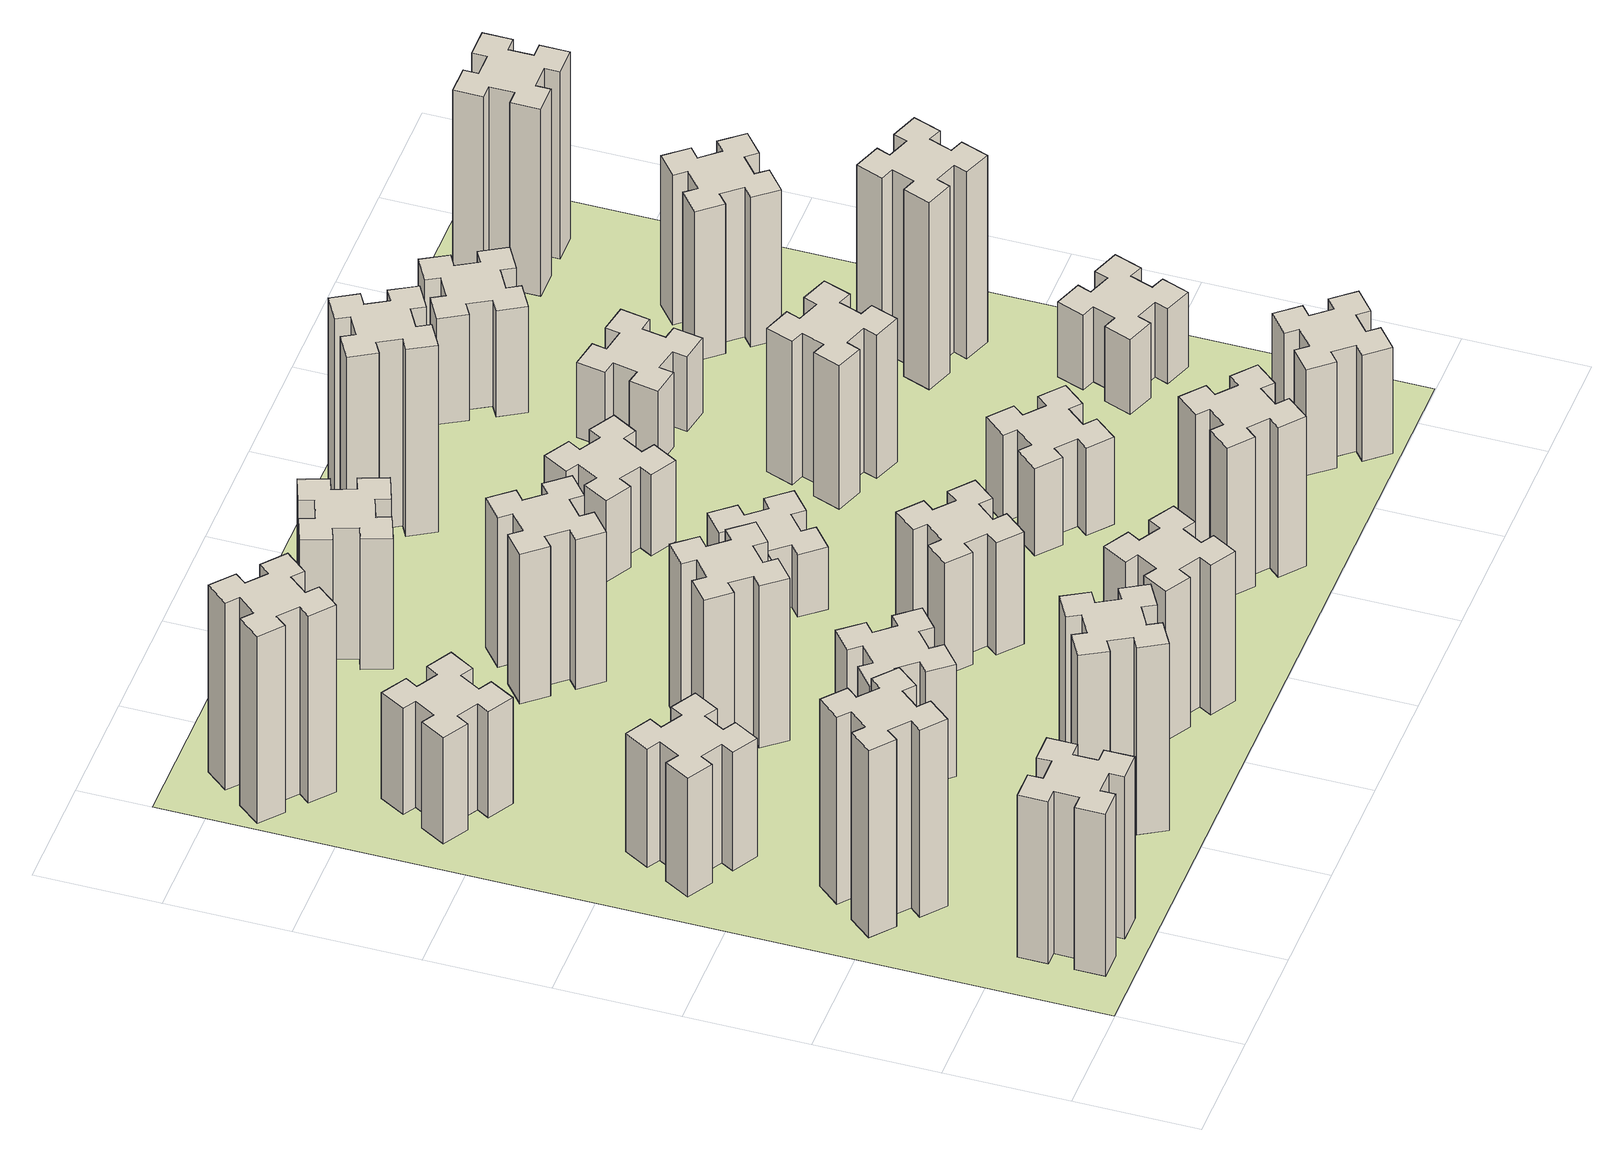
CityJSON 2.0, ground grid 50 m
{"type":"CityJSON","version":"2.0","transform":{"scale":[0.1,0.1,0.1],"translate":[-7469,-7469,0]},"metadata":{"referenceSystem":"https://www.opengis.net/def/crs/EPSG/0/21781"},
"CityObjects":{
"building1":{"type":"Building","attributes":{"class":"1000","function":"1000","usage":"1000","yearOfConstruction":2016,"roofType":"1000","measuredHeight":78,"storeysAboveGround":30,"storeysBelowGround":0},"geometry":[{"type":"Solid","lod":"1","boundaries":[[[[0,1,2,3,4,5,6,7,8,9,10,11,12,13,14,15,16,17,18,19]],[[17,16,20,21]],[[16,15,22,20]],[[15,14,23,22]],[[14,13,24,23]],[[13,12,25,24]],[[12,11,26,25]],[[11,10,27,26]],[[10,9,28,27]],[[9,8,29,28]],[[8,7,30,29]],[[7,6,31,30]],[[6,5,32,31]],[[5,4,33,32]],[[4,3,34,33]],[[3,2,35,34]],[[2,1,36,35]],[[1,0,37,36]],[[0,19,38,37]],[[19,18,39,38]],[[18,17,21,39]],[[24,25,26,27,28,29,30,31,32,33,34,35,36,37,38,39,21,20,22,23]]]]}]},
"building2":{"type":"Building","attributes":{"class":"1000","function":"1000","usage":"1000","yearOfConstruction":2016,"roofType":"1000","measuredHeight":90,"storeysAboveGround":30,"storeysBelowGround":0},"geometry":[{"type":"Solid","lod":"1","boundaries":[[[[40,41,42,43,44,45,46,47,48,49,50,51,52,53,54,55,56,57,58,59]],[[57,56,60,61]],[[56,55,62,60]],[[55,54,63,62]],[[54,53,64,63]],[[53,52,65,64]],[[52,51,66,65]],[[51,50,67,66]],[[50,49,68,67]],[[49,48,69,68]],[[48,47,70,69]],[[47,46,71,70]],[[46,45,72,71]],[[45,44,73,72]],[[44,43,74,73]],[[43,42,75,74]],[[42,41,76,75]],[[41,40,77,76]],[[40,59,78,77]],[[59,58,79,78]],[[58,57,61,79]],[[64,65,66,67,68,69,70,71,72,73,74,75,76,77,78,79,61,60,62,63]]]]}]},
"building3":{"type":"Building","attributes":{"class":"1000","function":"1000","usage":"1000","yearOfConstruction":2016,"roofType":"1000","measuredHeight":57,"storeysAboveGround":30,"storeysBelowGround":0},"geometry":[{"type":"Solid","lod":"1","boundaries":[[[[80,81,82,83,84,85,86,87,88,89,90,91,92,93,94,95,96,97,98,99]],[[97,96,100,101]],[[96,95,102,100]],[[95,94,103,102]],[[94,93,104,103]],[[93,92,105,104]],[[92,91,106,105]],[[91,90,107,106]],[[90,89,108,107]],[[89,88,109,108]],[[88,87,110,109]],[[87,86,111,110]],[[86,85,112,111]],[[85,84,113,112]],[[84,83,114,113]],[[83,82,115,114]],[[82,81,116,115]],[[81,80,117,116]],[[80,99,118,117]],[[99,98,119,118]],[[98,97,101,119]],[[104,105,106,107,108,109,110,111,112,113,114,115,116,117,118,119,101,100,102,103]]]]}]},
"building4":{"type":"Building","attributes":{"class":"1000","function":"1000","usage":"1000","yearOfConstruction":2016,"roofType":"1000","measuredHeight":51,"storeysAboveGround":30,"storeysBelowGround":0},"geometry":[{"type":"Solid","lod":"1","boundaries":[[[[120,121,122,123,124,125,126,127,128,129,130,131,132,133,134,135,136,137,138,139]],[[137,136,140,141]],[[136,135,142,140]],[[135,134,143,142]],[[134,133,144,143]],[[133,132,145,144]],[[132,131,146,145]],[[131,130,147,146]],[[130,129,148,147]],[[129,128,149,148]],[[128,127,150,149]],[[127,126,151,150]],[[126,125,152,151]],[[125,124,153,152]],[[124,123,154,153]],[[123,122,155,154]],[[122,121,156,155]],[[121,120,157,156]],[[120,139,158,157]],[[139,138,159,158]],[[138,137,141,159]],[[144,145,146,147,148,149,150,151,152,153,154,155,156,157,158,159,141,140,142,143]]]]}]},
"building5":{"type":"Building","attributes":{"class":"1000","function":"1000","usage":"1000","yearOfConstruction":2016,"roofType":"1000","measuredHeight":90,"storeysAboveGround":30,"storeysBelowGround":0},"geometry":[{"type":"Solid","lod":"1","boundaries":[[[[160,161,162,163,164,165,166,167,168,169,170,171,172,173,174,175,176,177,178,179]],[[177,176,180,181]],[[176,175,182,180]],[[175,174,183,182]],[[174,173,184,183]],[[173,172,185,184]],[[172,171,186,185]],[[171,170,187,186]],[[170,169,188,187]],[[169,168,189,188]],[[168,167,190,189]],[[167,166,191,190]],[[166,165,192,191]],[[165,164,193,192]],[[164,163,194,193]],[[163,162,195,194]],[[162,161,196,195]],[[161,160,197,196]],[[160,179,198,197]],[[179,178,199,198]],[[178,177,181,199]],[[184,185,186,187,188,189,190,191,192,193,194,195,196,197,198,199,181,180,182,183]]]]}]},
"building6":{"type":"Building","attributes":{"class":"1000","function":"1000","usage":"1000","yearOfConstruction":2016,"roofType":"1000","measuredHeight":90,"storeysAboveGround":30,"storeysBelowGround":0},"geometry":[{"type":"Solid","lod":"1","boundaries":[[[[200,201,202,203,204,205,206,207,208,209,210,211,212,213,214,215,216,217,218,219]],[[217,216,220,221]],[[216,215,222,220]],[[215,214,223,222]],[[214,213,224,223]],[[213,212,225,224]],[[212,211,226,225]],[[211,210,227,226]],[[210,209,228,227]],[[209,208,229,228]],[[208,207,230,229]],[[207,206,231,230]],[[206,205,232,231]],[[205,204,233,232]],[[204,203,234,233]],[[203,202,235,234]],[[202,201,236,235]],[[201,200,237,236]],[[200,219,238,237]],[[219,218,239,238]],[[218,217,221,239]],[[224,225,226,227,228,229,230,231,232,233,234,235,236,237,238,239,221,220,222,223]]]]}]},
"building7":{"type":"Building","attributes":{"class":"1000","function":"1000","usage":"1000","yearOfConstruction":2016,"roofType":"1000","measuredHeight":54,"storeysAboveGround":30,"storeysBelowGround":0},"geometry":[{"type":"Solid","lod":"1","boundaries":[[[[240,241,242,243,244,245,246,247,248,249,250,251,252,253,254,255,256,257,258,259]],[[257,256,260,261]],[[256,255,262,260]],[[255,254,263,262]],[[254,253,264,263]],[[253,252,265,264]],[[252,251,266,265]],[[251,250,267,266]],[[250,249,268,267]],[[249,248,269,268]],[[248,247,270,269]],[[247,246,271,270]],[[246,245,272,271]],[[245,244,273,272]],[[244,243,274,273]],[[243,242,275,274]],[[242,241,276,275]],[[241,240,277,276]],[[240,259,278,277]],[[259,258,279,278]],[[258,257,261,279]],[[264,265,266,267,268,269,270,271,272,273,274,275,276,277,278,279,261,260,262,263]]]]}]},
"building8":{"type":"Building","attributes":{"class":"1000","function":"1000","usage":"1000","yearOfConstruction":2016,"roofType":"1000","measuredHeight":78,"storeysAboveGround":30,"storeysBelowGround":0},"geometry":[{"type":"Solid","lod":"1","boundaries":[[[[280,281,282,283,284,285,286,287,288,289,290,291,292,293,294,295,296,297,298,299]],[[297,296,300,301]],[[296,295,302,300]],[[295,294,303,302]],[[294,293,304,303]],[[293,292,305,304]],[[292,291,306,305]],[[291,290,307,306]],[[290,289,308,307]],[[289,288,309,308]],[[288,287,310,309]],[[287,286,311,310]],[[286,285,312,311]],[[285,284,313,312]],[[284,283,314,313]],[[283,282,315,314]],[[282,281,316,315]],[[281,280,317,316]],[[280,299,318,317]],[[299,298,319,318]],[[298,297,301,319]],[[304,305,306,307,308,309,310,311,312,313,314,315,316,317,318,319,301,300,302,303]]]]}]},
"building9":{"type":"Building","attributes":{"class":"1000","function":"1000","usage":"1000","yearOfConstruction":2016,"roofType":"1000","measuredHeight":72,"storeysAboveGround":30,"storeysBelowGround":0},"geometry":[{"type":"Solid","lod":"1","boundaries":[[[[320,321,322,323,324,325,326,327,328,329,330,331,332,333,334,335,336,337,338,339]],[[337,336,340,341]],[[336,335,342,340]],[[335,334,343,342]],[[334,333,344,343]],[[333,332,345,344]],[[332,331,346,345]],[[331,330,347,346]],[[330,329,348,347]],[[329,328,349,348]],[[328,327,350,349]],[[327,326,351,350]],[[326,325,352,351]],[[325,324,353,352]],[[324,323,354,353]],[[323,322,355,354]],[[322,321,356,355]],[[321,320,357,356]],[[320,339,358,357]],[[339,338,359,358]],[[338,337,341,359]],[[344,345,346,347,348,349,350,351,352,353,354,355,356,357,358,359,341,340,342,343]]]]}]},
"building10":{"type":"Building","attributes":{"class":"1000","function":"1000","usage":"1000","yearOfConstruction":2016,"roofType":"1000","measuredHeight":72,"storeysAboveGround":30,"storeysBelowGround":0},"geometry":[{"type":"Solid","lod":"1","boundaries":[[[[360,361,362,363,364,365,366,367,368,369,370,371,372,373,374,375,376,377,378,379]],[[377,376,380,381]],[[376,375,382,380]],[[375,374,383,382]],[[374,373,384,383]],[[373,372,385,384]],[[372,371,386,385]],[[371,370,387,386]],[[370,369,388,387]],[[369,368,389,388]],[[368,367,390,389]],[[367,366,391,390]],[[366,365,392,391]],[[365,364,393,392]],[[364,363,394,393]],[[363,362,395,394]],[[362,361,396,395]],[[361,360,397,396]],[[360,379,398,397]],[[379,378,399,398]],[[378,377,381,399]],[[384,385,386,387,388,389,390,391,392,393,394,395,396,397,398,399,381,380,382,383]]]]}]},
"building11":{"type":"Building","attributes":{"class":"1000","function":"1000","usage":"1000","yearOfConstruction":2016,"roofType":"1000","measuredHeight":63,"storeysAboveGround":30,"storeysBelowGround":0},"geometry":[{"type":"Solid","lod":"1","boundaries":[[[[400,401,402,403,404,405,406,407,408,409,410,411,412,413,414,415,416,417,418,419]],[[417,416,420,421]],[[416,415,422,420]],[[415,414,423,422]],[[414,413,424,423]],[[413,412,425,424]],[[412,411,426,425]],[[411,410,427,426]],[[410,409,428,427]],[[409,408,429,428]],[[408,407,430,429]],[[407,406,431,430]],[[406,405,432,431]],[[405,404,433,432]],[[404,403,434,433]],[[403,402,435,434]],[[402,401,436,435]],[[401,400,437,436]],[[400,419,438,437]],[[419,418,439,438]],[[418,417,421,439]],[[424,425,426,427,428,429,430,431,432,433,434,435,436,437,438,439,421,420,422,423]]]]}]},
"building12":{"type":"Building","attributes":{"class":"1000","function":"1000","usage":"1000","yearOfConstruction":2016,"roofType":"1000","measuredHeight":54,"storeysAboveGround":30,"storeysBelowGround":0},"geometry":[{"type":"Solid","lod":"1","boundaries":[[[[440,441,442,443,444,445,446,447,448,449,450,451,452,453,454,455,456,457,458,459]],[[457,456,460,461]],[[456,455,462,460]],[[455,454,463,462]],[[454,453,464,463]],[[453,452,465,464]],[[452,451,466,465]],[[451,450,467,466]],[[450,449,468,467]],[[449,448,469,468]],[[448,447,470,469]],[[447,446,471,470]],[[446,445,472,471]],[[445,444,473,472]],[[444,443,474,473]],[[443,442,475,474]],[[442,441,476,475]],[[441,440,477,476]],[[440,459,478,477]],[[459,458,479,478]],[[458,457,461,479]],[[464,465,466,467,468,469,470,471,472,473,474,475,476,477,478,479,461,460,462,463]]]]}]},
"building13":{"type":"Building","attributes":{"class":"1000","function":"1000","usage":"1000","yearOfConstruction":2016,"roofType":"1000","measuredHeight":30,"storeysAboveGround":30,"storeysBelowGround":0},"geometry":[{"type":"Solid","lod":"1","boundaries":[[[[480,481,482,483,484,485,486,487,488,489,490,491,492,493,494,495,496,497,498,499]],[[497,496,500,501]],[[496,495,502,500]],[[495,494,503,502]],[[494,493,504,503]],[[493,492,505,504]],[[492,491,506,505]],[[491,490,507,506]],[[490,489,508,507]],[[489,488,509,508]],[[488,487,510,509]],[[487,486,511,510]],[[486,485,512,511]],[[485,484,513,512]],[[484,483,514,513]],[[483,482,515,514]],[[482,481,516,515]],[[481,480,517,516]],[[480,499,518,517]],[[499,498,519,518]],[[498,497,501,519]],[[504,505,506,507,508,509,510,511,512,513,514,515,516,517,518,519,501,500,502,503]]]]}]},
"building14":{"type":"Building","attributes":{"class":"1000","function":"1000","usage":"1000","yearOfConstruction":2016,"roofType":"1000","measuredHeight":72,"storeysAboveGround":30,"storeysBelowGround":0},"geometry":[{"type":"Solid","lod":"1","boundaries":[[[[520,521,522,523,524,525,526,527,528,529,530,531,532,533,534,535,536,537,538,539]],[[537,536,540,541]],[[536,535,542,540]],[[535,534,543,542]],[[534,533,544,543]],[[533,532,545,544]],[[532,531,546,545]],[[531,530,547,546]],[[530,529,548,547]],[[529,528,549,548]],[[528,527,550,549]],[[527,526,551,550]],[[526,525,552,551]],[[525,524,553,552]],[[524,523,554,553]],[[523,522,555,554]],[[522,521,556,555]],[[521,520,557,556]],[[520,539,558,557]],[[539,538,559,558]],[[538,537,541,559]],[[544,545,546,547,548,549,550,551,552,553,554,555,556,557,558,559,541,540,542,543]]]]}]},
"building15":{"type":"Building","attributes":{"class":"1000","function":"1000","usage":"1000","yearOfConstruction":2016,"roofType":"1000","measuredHeight":39,"storeysAboveGround":30,"storeysBelowGround":0},"geometry":[{"type":"Solid","lod":"1","boundaries":[[[[560,561,562,563,564,565,566,567,568,569,570,571,572,573,574,575,576,577,578,579]],[[577,576,580,581]],[[576,575,582,580]],[[575,574,583,582]],[[574,573,584,583]],[[573,572,585,584]],[[572,571,586,585]],[[571,570,587,586]],[[570,569,588,587]],[[569,568,589,588]],[[568,567,590,589]],[[567,566,591,590]],[[566,565,592,591]],[[565,564,593,592]],[[564,563,594,593]],[[563,562,595,594]],[[562,561,596,595]],[[561,560,597,596]],[[560,579,598,597]],[[579,578,599,598]],[[578,577,581,599]],[[584,585,586,587,588,589,590,591,592,593,594,595,596,597,598,599,581,580,582,583]]]]}]},
"building16":{"type":"Building","attributes":{"class":"1000","function":"1000","usage":"1000","yearOfConstruction":2016,"roofType":"1000","measuredHeight":90,"storeysAboveGround":30,"storeysBelowGround":0},"geometry":[{"type":"Solid","lod":"1","boundaries":[[[[600,601,602,603,604,605,606,607,608,609,610,611,612,613,614,615,616,617,618,619]],[[617,616,620,621]],[[616,615,622,620]],[[615,614,623,622]],[[614,613,624,623]],[[613,612,625,624]],[[612,611,626,625]],[[611,610,627,626]],[[610,609,628,627]],[[609,608,629,628]],[[608,607,630,629]],[[607,606,631,630]],[[606,605,632,631]],[[605,604,633,632]],[[604,603,634,633]],[[603,602,635,634]],[[602,601,636,635]],[[601,600,637,636]],[[600,619,638,637]],[[619,618,639,638]],[[618,617,621,639]],[[624,625,626,627,628,629,630,631,632,633,634,635,636,637,638,639,621,620,622,623]]]]}]},
"building17":{"type":"Building","attributes":{"class":"1000","function":"1000","usage":"1000","yearOfConstruction":2016,"roofType":"1000","measuredHeight":42,"storeysAboveGround":30,"storeysBelowGround":0},"geometry":[{"type":"Solid","lod":"1","boundaries":[[[[640,641,642,643,644,645,646,647,648,649,650,651,652,653,654,655,656,657,658,659]],[[657,656,660,661]],[[656,655,662,660]],[[655,654,663,662]],[[654,653,664,663]],[[653,652,665,664]],[[652,651,666,665]],[[651,650,667,666]],[[650,649,668,667]],[[649,648,669,668]],[[648,647,670,669]],[[647,646,671,670]],[[646,645,672,671]],[[645,644,673,672]],[[644,643,674,673]],[[643,642,675,674]],[[642,641,676,675]],[[641,640,677,676]],[[640,659,678,677]],[[659,658,679,678]],[[658,657,661,679]],[[664,665,666,667,668,669,670,671,672,673,674,675,676,677,678,679,661,660,662,663]]]]}]},
"building18":{"type":"Building","attributes":{"class":"1000","function":"1000","usage":"1000","yearOfConstruction":2016,"roofType":"1000","measuredHeight":69,"storeysAboveGround":30,"storeysBelowGround":0},"geometry":[{"type":"Solid","lod":"1","boundaries":[[[[680,681,682,683,684,685,686,687,688,689,690,691,692,693,694,695,696,697,698,699]],[[697,696,700,701]],[[696,695,702,700]],[[695,694,703,702]],[[694,693,704,703]],[[693,692,705,704]],[[692,691,706,705]],[[691,690,707,706]],[[690,689,708,707]],[[689,688,709,708]],[[688,687,710,709]],[[687,686,711,710]],[[686,685,712,711]],[[685,684,713,712]],[[684,683,714,713]],[[683,682,715,714]],[[682,681,716,715]],[[681,680,717,716]],[[680,699,718,717]],[[699,698,719,718]],[[698,697,701,719]],[[704,705,706,707,708,709,710,711,712,713,714,715,716,717,718,719,701,700,702,703]]]]}]},
"building19":{"type":"Building","attributes":{"class":"1000","function":"1000","usage":"1000","yearOfConstruction":2016,"roofType":"1000","measuredHeight":36,"storeysAboveGround":30,"storeysBelowGround":0},"geometry":[{"type":"Solid","lod":"1","boundaries":[[[[720,721,722,723,724,725,726,727,728,729,730,731,732,733,734,735,736,737,738,739]],[[737,736,740,741]],[[736,735,742,740]],[[735,734,743,742]],[[734,733,744,743]],[[733,732,745,744]],[[732,731,746,745]],[[731,730,747,746]],[[730,729,748,747]],[[729,728,749,748]],[[728,727,750,749]],[[727,726,751,750]],[[726,725,752,751]],[[725,724,753,752]],[[724,723,754,753]],[[723,722,755,754]],[[722,721,756,755]],[[721,720,757,756]],[[720,739,758,757]],[[739,738,759,758]],[[738,737,741,759]],[[744,745,746,747,748,749,750,751,752,753,754,755,756,757,758,759,741,740,742,743]]]]}]},
"building20":{"type":"Building","attributes":{"class":"1000","function":"1000","usage":"1000","yearOfConstruction":2016,"roofType":"1000","measuredHeight":51,"storeysAboveGround":30,"storeysBelowGround":0},"geometry":[{"type":"Solid","lod":"1","boundaries":[[[[760,761,762,763,764,765,766,767,768,769,770,771,772,773,774,775,776,777,778,779]],[[777,776,780,781]],[[776,775,782,780]],[[775,774,783,782]],[[774,773,784,783]],[[773,772,785,784]],[[772,771,786,785]],[[771,770,787,786]],[[770,769,788,787]],[[769,768,789,788]],[[768,767,790,789]],[[767,766,791,790]],[[766,765,792,791]],[[765,764,793,792]],[[764,763,794,793]],[[763,762,795,794]],[[762,761,796,795]],[[761,760,797,796]],[[760,779,798,797]],[[779,778,799,798]],[[778,777,781,799]],[[784,785,786,787,788,789,790,791,792,793,794,795,796,797,798,799,781,780,782,783]]]]}]},
"building21":{"type":"Building","attributes":{"class":"1000","function":"1000","usage":"1000","yearOfConstruction":2016,"roofType":"1000","measuredHeight":51,"storeysAboveGround":30,"storeysBelowGround":0},"geometry":[{"type":"Solid","lod":"1","boundaries":[[[[800,801,802,803,804,805,806,807,808,809,810,811,812,813,814,815,816,817,818,819]],[[817,816,820,821]],[[816,815,822,820]],[[815,814,823,822]],[[814,813,824,823]],[[813,812,825,824]],[[812,811,826,825]],[[811,810,827,826]],[[810,809,828,827]],[[809,808,829,828]],[[808,807,830,829]],[[807,806,831,830]],[[806,805,832,831]],[[805,804,833,832]],[[804,803,834,833]],[[803,802,835,834]],[[802,801,836,835]],[[801,800,837,836]],[[800,819,838,837]],[[819,818,839,838]],[[818,817,821,839]],[[824,825,826,827,828,829,830,831,832,833,834,835,836,837,838,839,821,820,822,823]]]]}]},
"building22":{"type":"Building","attributes":{"class":"1000","function":"1000","usage":"1000","yearOfConstruction":2016,"roofType":"1000","measuredHeight":36,"storeysAboveGround":30,"storeysBelowGround":0},"geometry":[{"type":"Solid","lod":"1","boundaries":[[[[840,841,842,843,844,845,846,847,848,849,850,851,852,853,854,855,856,857,858,859]],[[857,856,860,861]],[[856,855,862,860]],[[855,854,863,862]],[[854,853,864,863]],[[853,852,865,864]],[[852,851,866,865]],[[851,850,867,866]],[[850,849,868,867]],[[849,848,869,868]],[[848,847,870,869]],[[847,846,871,870]],[[846,845,872,871]],[[845,844,873,872]],[[844,843,874,873]],[[843,842,875,874]],[[842,841,876,875]],[[841,840,877,876]],[[840,859,878,877]],[[859,858,879,878]],[[858,857,861,879]],[[864,865,866,867,868,869,870,871,872,873,874,875,876,877,878,879,861,860,862,863]]]]}]},
"building23":{"type":"Building","attributes":{"class":"1000","function":"1000","usage":"1000","yearOfConstruction":2016,"roofType":"1000","measuredHeight":90,"storeysAboveGround":30,"storeysBelowGround":0},"geometry":[{"type":"Solid","lod":"1","boundaries":[[[[880,881,882,883,884,885,886,887,888,889,890,891,892,893,894,895,896,897,898,899]],[[897,896,900,901]],[[896,895,902,900]],[[895,894,903,902]],[[894,893,904,903]],[[893,892,905,904]],[[892,891,906,905]],[[891,890,907,906]],[[890,889,908,907]],[[889,888,909,908]],[[888,887,910,909]],[[887,886,911,910]],[[886,885,912,911]],[[885,884,913,912]],[[884,883,914,913]],[[883,882,915,914]],[[882,881,916,915]],[[881,880,917,916]],[[880,899,918,917]],[[899,898,919,918]],[[898,897,901,919]],[[904,905,906,907,908,909,910,911,912,913,914,915,916,917,918,919,901,900,902,903]]]]}]},
"building24":{"type":"Building","attributes":{"class":"1000","function":"1000","usage":"1000","yearOfConstruction":2016,"roofType":"1000","measuredHeight":72,"storeysAboveGround":30,"storeysBelowGround":0},"geometry":[{"type":"Solid","lod":"1","boundaries":[[[[920,921,922,923,924,925,926,927,928,929,930,931,932,933,934,935,936,937,938,939]],[[937,936,940,941]],[[936,935,942,940]],[[935,934,943,942]],[[934,933,944,943]],[[933,932,945,944]],[[932,931,946,945]],[[931,930,947,946]],[[930,929,948,947]],[[929,928,949,948]],[[928,927,950,949]],[[927,926,951,950]],[[926,925,952,951]],[[925,924,953,952]],[[924,923,954,953]],[[923,922,955,954]],[[922,921,956,955]],[[921,920,957,956]],[[920,939,958,957]],[[939,938,959,958]],[[938,937,941,959]],[[944,945,946,947,948,949,950,951,952,953,954,955,956,957,958,959,941,940,942,943]]]]}]},
"building25":{"type":"Building","attributes":{"class":"1000","function":"1000","usage":"1000","yearOfConstruction":2016,"roofType":"1000","measuredHeight":90,"storeysAboveGround":30,"storeysBelowGround":0},"geometry":[{"type":"Solid","lod":"1","boundaries":[[[[960,961,962,963,964,965,966,967,968,969,970,971,972,973,974,975,976,977,978,979]],[[977,976,980,981]],[[976,975,982,980]],[[975,974,983,982]],[[974,973,984,983]],[[973,972,985,984]],[[972,971,986,985]],[[971,970,987,986]],[[970,969,988,987]],[[969,968,989,988]],[[968,967,990,989]],[[967,966,991,990]],[[966,965,992,991]],[[965,964,993,992]],[[964,963,994,993]],[[963,962,995,994]],[[962,961,996,995]],[[961,960,997,996]],[[960,979,998,997]],[[979,978,999,998]],[[978,977,981,999]],[[984,985,986,987,988,989,990,991,992,993,994,995,996,997,998,999,981,980,982,983]]]]}]},
"landuse1":{"type":"LandUse","attributes":{"name":"plot1","function":"1010"},"geometry":[{"type":"MultiSurface","lod":"1","boundaries":[[[1000,1001,1002,1003]]]}]}
},
"vertices":[
[265,325,0],[265,225,0],[205,225,0],[205,105,0],[325,105,0],[325,165,0],[425,165,0],[425,105,0],[545,105,0],[545,225,0],[485,225,0],[485,325,0],[545,325,0],[545,445,0],[425,445,0],[425,385,0],[325,385,0],[325,445,0],[205,445,0],[205,325,0],[325,385,780],[325,445,780],[425,385,780],[425,445,780],[545,445,780],[545,325,780],[485,325,780],[485,225,780],[545,225,780],[545,105,780],[425,105,780],[425,165,780],[325,165,780],[325,105,780],[205,105,780],[205,225,780],[265,225,780],[265,325,780],[205,325,780],[205,445,780],
[484,1067,0],[408,1132,0],[446,1178,0],[354,1255,0],[277,1163,0],[323,1124,0],[259,1048,0],[213,1086,0],[136,994,0],[228,917,0],[266,963,0],[343,899,0],[304,853,0],[396,776,0],[473,868,0],[427,906,0],[492,983,0],[538,944,0],[615,1036,0],[523,1113,0],[492,983,900],[538,944,900],[427,906,900],[473,868,900],[396,776,900],[304,853,900],[343,899,900],[266,963,900],[228,917,900],[136,994,900],[213,1086,900],[259,1048,900],[323,1124,900],[277,1163,900],[354,1255,900],[446,1178,900],[408,1132,900],[484,1067,900],[523,1113,900],[615,1036,900],
[474,1826,0],[387,1876,0],[417,1928,0],[313,1988,0],[253,1884,0],[305,1854,0],[255,1767,0],[203,1797,0],[143,1693,0],[247,1633,0],[277,1685,0],[364,1635,0],[334,1583,0],[438,1523,0],[498,1627,0],[446,1657,0],[496,1744,0],[548,1714,0],[608,1818,0],[504,1878,0],[496,1744,570],[548,1714,570],[446,1657,570],[498,1627,570],[438,1523,570],[334,1583,570],[364,1635,570],[277,1685,570],[247,1633,570],[143,1693,570],[203,1797,570],[255,1767,570],[305,1854,570],[253,1884,570],[313,1988,570],[417,1928,570],[387,1876,570],[474,1826,570],[504,1878,570],[608,1818,570],
[446,2597,0],[496,2684,0],[548,2654,0],[608,2758,0],[504,2818,0],[474,2766,0],[387,2816,0],[417,2868,0],[313,2928,0],[253,2824,0],[305,2794,0],[255,2707,0],[203,2737,0],[143,2633,0],[247,2573,0],[277,2625,0],[364,2575,0],[334,2523,0],[438,2463,0],[498,2567,0],[364,2575,510],[334,2523,510],[277,2625,510],[247,2573,510],[143,2633,510],[203,2737,510],[255,2707,510],[305,2794,510],[253,2824,510],[313,2928,510],[417,2868,510],[387,2816,510],[474,2766,510],[504,2818,510],[608,2758,510],[548,2654,510],[496,2684,510],[446,2597,510],[498,2567,510],[438,2463,510],
[1127,255,0],[1214,305,0],[1244,253,0],[1348,313,0],[1288,417,0],[1236,387,0],[1186,474,0],[1238,504,0],[1178,608,0],[1074,548,0],[1104,496,0],[1017,446,0],[987,498,0],[883,438,0],[943,334,0],[995,364,0],[1045,277,0],[993,247,0],[1053,143,0],[1157,203,0],[1045,277,900],[993,247,900],[995,364,900],[943,334,900],[883,438,900],[987,498,900],[1017,446,900],[1104,496,900],[1074,548,900],[1178,608,900],[1238,504,900],[1186,474,900],[1236,387,900],[1288,417,900],[1348,313,900],[1244,253,900],[1214,305,900],[1127,255,900],[1157,203,900],[1053,143,900],
[384,3387,0],[308,3452,0],[346,3498,0],[254,3575,0],[177,3483,0],[223,3444,0],[159,3368,0],[113,3406,0],[36,3314,0],[128,3237,0],[166,3283,0],[243,3219,0],[204,3173,0],[296,3096,0],[373,3188,0],[327,3226,0],[392,3303,0],[438,3264,0],[515,3356,0],[423,3433,0],[392,3303,900],[438,3264,900],[327,3226,900],[373,3188,900],[296,3096,900],[204,3173,900],[243,3219,900],[166,3283,900],[128,3237,900],[36,3314,900],[113,3406,900],[159,3368,900],[223,3444,900],[177,3483,900],[254,3575,900],[346,3498,900],[308,3452,900],[384,3387,900],[423,3433,900],[515,3356,900],
[1083,1332,0],[1006,1267,0],[968,1313,0],[876,1236,0],[953,1144,0],[999,1183,0],[1063,1106,0],[1017,1068,0],[1094,976,0],[1186,1053,0],[1148,1099,0],[1224,1163,0],[1263,1117,0],[1355,1194,0],[1278,1286,0],[1232,1248,0],[1167,1324,0],[1213,1363,0],[1136,1455,0],[1044,1378,0],[1167,1324,540],[1213,1363,540],[1232,1248,540],[1278,1286,540],[1355,1194,540],[1263,1117,540],[1224,1163,540],[1148,1099,540],[1186,1053,540],[1094,976,540],[1017,1068,540],[1063,1106,540],[999,1183,540],[953,1144,540],[876,1236,540],[968,1313,540],[1006,1267,540],[1083,1332,540],[1044,1378,540],[1136,1455,540],
[1083,1972,0],[1006,1907,0],[968,1953,0],[876,1876,0],[953,1784,0],[999,1823,0],[1063,1746,0],[1017,1708,0],[1094,1616,0],[1186,1693,0],[1148,1739,0],[1224,1803,0],[1263,1757,0],[1355,1834,0],[1278,1926,0],[1232,1888,0],[1167,1964,0],[1213,2003,0],[1136,2095,0],[1044,2018,0],[1167,1964,780],[1213,2003,780],[1232,1888,780],[1278,1926,780],[1355,1834,780],[1263,1757,780],[1224,1803,780],[1148,1739,780],[1186,1693,780],[1094,1616,780],[1017,1708,780],[1063,1746,780],[999,1823,780],[953,1784,780],[876,1876,780],[968,1953,780],[1006,1907,780],[1083,1972,780],[1044,2018,780],[1136,2095,780],
[1657,305,0],[1744,255,0],[1714,203,0],[1818,143,0],[1878,247,0],[1826,277,0],[1876,364,0],[1928,334,0],[1988,438,0],[1884,498,0],[1854,446,0],[1767,496,0],[1797,548,0],[1693,608,0],[1633,504,0],[1685,474,0],[1635,387,0],[1583,417,0],[1523,313,0],[1627,253,0],[1635,387,720],[1583,417,720],[1685,474,720],[1633,504,720],[1693,608,720],[1797,548,720],[1767,496,720],[1854,446,720],[1884,498,720],[1988,438,720],[1928,334,720],[1876,364,720],[1826,277,720],[1878,247,720],[1818,143,720],[1714,203,720],[1744,255,720],[1657,305,720],[1627,253,720],[1523,313,720],
[1099,2563,0],[1163,2486,0],[1117,2448,0],[1194,2356,0],[1286,2433,0],[1248,2479,0],[1324,2543,0],[1363,2497,0],[1455,2574,0],[1378,2666,0],[1332,2628,0],[1267,2704,0],[1313,2743,0],[1236,2835,0],[1144,2758,0],[1183,2712,0],[1106,2647,0],[1068,2693,0],[976,2616,0],[1053,2524,0],[1106,2647,720],[1068,2693,720],[1183,2712,720],[1144,2758,720],[1236,2835,720],[1313,2743,720],[1267,2704,720],[1332,2628,720],[1378,2666,720],[1455,2574,720],[1363,2497,720],[1324,2543,720],[1248,2479,720],[1286,2433,720],[1194,2356,720],[1117,2448,720],[1163,2486,720],[1099,2563,720],[1053,2524,720],[976,2616,720],
[1125,3456,0],[1031,3422,0],[1010,3478,0],[897,3437,0],[939,3324,0],[995,3345,0],[1029,3251,0],[973,3230,0],[1014,3117,0],[1127,3159,0],[1106,3215,0],[1200,3249,0],[1220,3193,0],[1333,3234,0],[1292,3347,0],[1236,3326,0],[1202,3420,0],[1258,3440,0],[1217,3553,0],[1104,3512,0],[1202,3420,630],[1258,3440,630],[1236,3326,630],[1292,3347,630],[1333,3234,630],[1220,3193,630],[1200,3249,630],[1106,3215,630],[1127,3159,630],[1014,3117,630],[973,3230,630],[1029,3251,630],[995,3345,630],[939,3324,630],[897,3437,630],[1010,3478,630],[1031,3422,630],[1125,3456,630],[1104,3512,630],[1217,3553,630],
[1746,1163,0],[1823,1099,0],[1784,1053,0],[1876,976,0],[1953,1068,0],[1907,1106,0],[1972,1183,0],[2018,1144,0],[2095,1236,0],[2003,1313,0],[1964,1267,0],[1888,1332,0],[1926,1378,0],[1834,1455,0],[1757,1363,0],[1803,1324,0],[1739,1248,0],[1693,1286,0],[1616,1194,0],[1708,1117,0],[1739,1248,540],[1693,1286,540],[1803,1324,540],[1757,1363,540],[1834,1455,540],[1926,1378,540],[1888,1332,540],[1964,1267,540],[2003,1313,540],[2095,1236,540],[2018,1144,540],[1972,1183,540],[1907,1106,540],[1953,1068,540],[1876,976,540],[1784,1053,540],[1823,1099,540],[1746,1163,540],[1708,1117,540],[1616,1194,540],
[1972,1988,0],[1907,2064,0],[1953,2103,0],[1876,2195,0],[1784,2118,0],[1823,2072,0],[1746,2007,0],[1708,2053,0],[1616,1976,0],[1693,1884,0],[1739,1923,0],[1803,1846,0],[1757,1808,0],[1834,1716,0],[1926,1793,0],[1888,1839,0],[1964,1903,0],[2003,1857,0],[2095,1934,0],[2018,2026,0],[1964,1903,300],[2003,1857,300],[1888,1839,300],[1926,1793,300],[1834,1716,300],[1757,1808,300],[1803,1846,300],[1739,1923,300],[1693,1884,300],[1616,1976,300],[1708,2053,300],[1746,2007,300],[1823,2072,300],[1784,2118,300],[1876,2195,300],[1953,2103,300],[1907,2064,300],[1972,1988,300],[2018,2026,300],[2095,1934,300],
[2486,323,0],[2563,259,0],[2524,213,0],[2616,136,0],[2693,228,0],[2647,266,0],[2712,343,0],[2758,304,0],[2835,396,0],[2743,473,0],[2704,427,0],[2628,492,0],[2666,538,0],[2574,615,0],[2497,523,0],[2543,484,0],[2479,408,0],[2433,446,0],[2356,354,0],[2448,277,0],[2479,408,720],[2433,446,720],[2543,484,720],[2497,523,720],[2574,615,720],[2666,538,720],[2628,492,720],[2704,427,720],[2743,473,720],[2835,396,720],[2758,304,720],[2712,343,720],[2647,266,720],[2693,228,720],[2616,136,720],[2524,213,720],[2563,259,720],[2486,323,720],[2448,277,720],[2356,354,720],
[2026,2497,0],[2076,2584,0],[2128,2554,0],[2188,2658,0],[2084,2718,0],[2054,2666,0],[1967,2716,0],[1997,2768,0],[1893,2828,0],[1833,2724,0],[1885,2694,0],[1835,2607,0],[1783,2637,0],[1723,2533,0],[1827,2473,0],[1857,2525,0],[1944,2475,0],[1914,2423,0],[2018,2363,0],[2078,2467,0],[1944,2475,390],[1914,2423,390],[1857,2525,390],[1827,2473,390],[1723,2533,390],[1783,2637,390],[1835,2607,390],[1885,2694,390],[1833,2724,390],[1893,2828,390],[1997,2768,390],[1967,2716,390],[2054,2666,390],[2084,2718,390],[2188,2658,390],[2128,2554,390],[2076,2584,390],[2026,2497,390],[2078,2467,390],[2018,2363,390],
[1844,3556,0],[1757,3506,0],[1727,3558,0],[1623,3498,0],[1683,3394,0],[1735,3424,0],[1785,3337,0],[1733,3307,0],[1793,3203,0],[1897,3263,0],[1867,3315,0],[1954,3365,0],[1984,3313,0],[2088,3373,0],[2028,3477,0],[1976,3447,0],[1926,3534,0],[1978,3564,0],[1918,3668,0],[1814,3608,0],[1926,3534,900],[1978,3564,900],[1976,3447,900],[2028,3477,900],[2088,3373,900],[1984,3313,900],[1954,3365,900],[1867,3315,900],[1897,3263,900],[1793,3203,900],[1733,3307,900],[1785,3337,900],[1735,3424,900],[1683,3394,900],[1623,3498,900],[1727,3558,900],[1757,3506,900],[1844,3556,900],[1814,3608,900],[1918,3668,900],
[2647,1006,0],[2712,1083,0],[2758,1044,0],[2835,1136,0],[2743,1213,0],[2704,1167,0],[2628,1232,0],[2666,1278,0],[2574,1355,0],[2497,1263,0],[2543,1224,0],[2479,1148,0],[2433,1186,0],[2356,1094,0],[2448,1017,0],[2486,1063,0],[2563,999,0],[2524,953,0],[2616,876,0],[2693,968,0],[2563,999,420],[2524,953,420],[2486,1063,420],[2448,1017,420],[2356,1094,420],[2433,1186,420],[2479,1148,420],[2543,1224,420],[2497,1263,420],[2574,1355,420],[2666,1278,420],[2628,1232,420],[2704,1167,420],[2743,1213,420],[2835,1136,420],[2758,1044,420],[2712,1083,420],[2647,1006,420],[2693,968,420],[2616,876,420],
[2682,1871,0],[2716,1965,0],[2772,1944,0],[2813,2057,0],[2700,2098,0],[2680,2042,0],[2586,2076,0],[2607,2132,0],[2494,2173,0],[2453,2060,0],[2509,2040,0],[2475,1946,0],[2419,1967,0],[2377,1854,0],[2490,1813,0],[2511,1869,0],[2605,1835,0],[2584,1779,0],[2697,1737,0],[2738,1850,0],[2605,1835,690],[2584,1779,690],[2511,1869,690],[2490,1813,690],[2377,1854,690],[2419,1967,690],[2475,1946,690],[2509,2040,690],[2453,2060,690],[2494,2173,690],[2607,2132,690],[2586,2076,690],[2680,2042,690],[2700,2098,690],[2813,2057,690],[2772,1944,690],[2716,1965,690],[2682,1871,690],[2738,1850,690],[2697,1737,690],
[2664,2795,0],[2565,2812,0],[2576,2871,0],[2457,2892,0],[2437,2774,0],[2496,2764,0],[2478,2665,0],[2419,2676,0],[2398,2557,0],[2517,2537,0],[2527,2596,0],[2625,2578,0],[2615,2519,0],[2733,2498,0],[2754,2617,0],[2695,2627,0],[2712,2725,0],[2771,2715,0],[2792,2833,0],[2674,2854,0],[2712,2725,360],[2771,2715,360],[2695,2627,360],[2754,2617,360],[2733,2498,360],[2615,2519,360],[2625,2578,360],[2527,2596,360],[2517,2537,360],[2398,2557,360],[2419,2676,360],[2478,2665,360],[2496,2764,360],[2437,2774,360],[2457,2892,360],[2576,2871,360],[2565,2812,360],[2664,2795,360],[2674,2854,360],[2792,2833,360],
[3368,159,0],[3444,223,0],[3483,177,0],[3575,254,0],[3498,346,0],[3452,308,0],[3387,384,0],[3433,423,0],[3356,515,0],[3264,438,0],[3303,392,0],[3226,327,0],[3188,373,0],[3096,296,0],[3173,204,0],[3219,243,0],[3283,166,0],[3237,128,0],[3314,36,0],[3406,113,0],[3283,166,510],[3237,128,510],[3219,243,510],[3173,204,510],[3096,296,510],[3188,373,510],[3226,327,510],[3303,392,510],[3264,438,510],[3356,515,510],[3433,423,510],[3387,384,510],[3452,308,510],[3498,346,510],[3575,254,510],[3483,177,510],[3444,223,510],[3368,159,510],[3406,113,510],[3314,36,510],
[2716,3347,0],[2666,3434,0],[2718,3464,0],[2658,3568,0],[2554,3508,0],[2584,3456,0],[2497,3406,0],[2467,3458,0],[2363,3398,0],[2423,3294,0],[2475,3324,0],[2525,3237,0],[2473,3207,0],[2533,3103,0],[2637,3163,0],[2607,3215,0],[2694,3265,0],[2724,3213,0],[2828,3273,0],[2768,3377,0],[2694,3265,510],[2724,3213,510],[2607,3215,510],[2637,3163,510],[2533,3103,510],[2473,3207,510],[2525,3237,510],[2475,3324,510],[2423,3294,510],[2363,3398,510],[2467,3458,510],[2497,3406,510],[2584,3456,510],[2554,3508,510],[2658,3568,510],[2718,3464,510],[2666,3434,510],[2716,3347,510],[2768,3377,510],[2828,3273,510],
[3351,1029,0],[3445,995,0],[3424,939,0],[3537,897,0],[3578,1010,0],[3522,1031,0],[3556,1125,0],[3612,1104,0],[3653,1217,0],[3540,1258,0],[3520,1202,0],[3426,1236,0],[3447,1292,0],[3334,1333,0],[3293,1220,0],[3349,1200,0],[3315,1106,0],[3259,1127,0],[3217,1014,0],[3330,973,0],[3315,1106,360],[3259,1127,360],[3349,1200,360],[3293,1220,360],[3334,1333,360],[3447,1292,360],[3426,1236,360],[3520,1202,360],[3540,1258,360],[3653,1217,360],[3612,1104,360],[3556,1125,360],[3522,1031,360],[3578,1010,360],[3537,897,360],[3424,939,360],[3445,995,360],[3351,1029,360],[3330,973,360],[3217,1014,360],
[3422,1771,0],[3456,1865,0],[3512,1844,0],[3553,1957,0],[3440,1998,0],[3420,1942,0],[3326,1976,0],[3347,2032,0],[3234,2073,0],[3193,1960,0],[3249,1940,0],[3215,1846,0],[3159,1867,0],[3117,1754,0],[3230,1713,0],[3251,1769,0],[3345,1735,0],[3324,1679,0],[3437,1637,0],[3478,1750,0],[3345,1735,900],[3324,1679,900],[3251,1769,900],[3230,1713,900],[3117,1754,900],[3159,1867,900],[3215,1846,900],[3249,1940,900],[3193,1960,900],[3234,2073,900],[3347,2032,900],[3326,1976,900],[3420,1942,900],[3440,1998,900],[3553,1957,900],[3512,1844,900],[3456,1865,900],[3422,1771,900],[3478,1750,900],[3437,1637,900],
[3119,2563,0],[3183,2486,0],[3137,2448,0],[3214,2356,0],[3306,2433,0],[3268,2479,0],[3344,2543,0],[3383,2497,0],[3475,2574,0],[3398,2666,0],[3352,2628,0],[3287,2704,0],[3333,2743,0],[3256,2835,0],[3164,2758,0],[3203,2712,0],[3126,2647,0],[3088,2693,0],[2996,2616,0],[3073,2524,0],[3126,2647,720],[3088,2693,720],[3203,2712,720],[3164,2758,720],[3256,2835,720],[3333,2743,720],[3287,2704,720],[3352,2628,720],[3398,2666,720],[3475,2574,720],[3383,2497,720],[3344,2543,720],[3268,2479,720],[3306,2433,720],[3214,2356,720],[3137,2448,720],[3183,2486,720],[3119,2563,720],[3073,2524,720],[2996,2616,720],
[3285,3325,0],[3385,3325,0],[3385,3265,0],[3505,3265,0],[3505,3385,0],[3445,3385,0],[3445,3485,0],[3505,3485,0],[3505,3605,0],[3385,3605,0],[3385,3545,0],[3285,3545,0],[3285,3605,0],[3165,3605,0],[3165,3485,0],[3225,3485,0],[3225,3385,0],[3165,3385,0],[3165,3265,0],[3285,3265,0],[3225,3385,900],[3165,3385,900],[3225,3485,900],[3165,3485,900],[3165,3605,900],[3285,3605,900],[3285,3545,900],[3385,3545,900],[3385,3605,900],[3505,3605,900],[3505,3485,900],[3445,3485,900],[3445,3385,900],[3505,3385,900],[3505,3265,900],[3385,3265,900],[3385,3325,900],[3285,3325,900],[3285,3265,900],[3165,3265,900],
[5,3705,0],[3705,3705,0],[3705,5,0],[5,5,0]
]}
